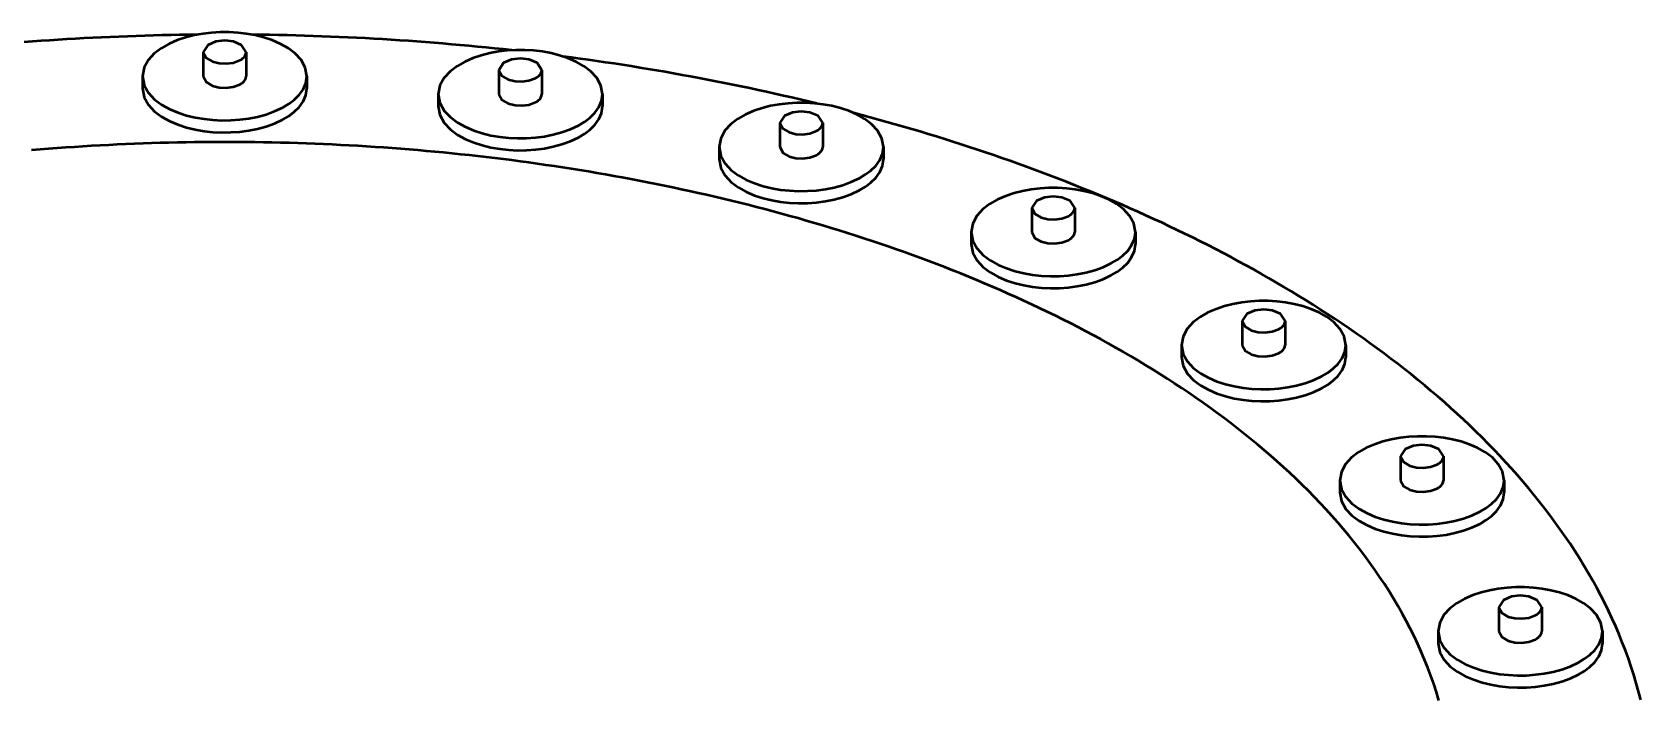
# Model space of a CAD drawing. Header units: millimetres. Extents: x 0 to 841, y 0 to 594.
# Drawn here: x 105.42 to 143.7, y 326.13 to 341.98 of the extents above; entities that cross this region are included whole.
import ezdxf

# ---------------------------------------------------------------- set-up
doc = ezdxf.new("R2010")
doc.units = ezdxf.units.MM
doc.layers.add('VIS', color=7, linetype='CONTINUOUS', lineweight=50)

msp = doc.modelspace()

# ---------------------------------------------------------------- linework, layer by layer
at = {"layer": 'VIS'}
for points in [[(109.337, 341.923), (109.131, 341.92), (108.925, 341.917), (108.719, 341.913), (108.513, 341.909), (108.307, 341.903), (108.101, 341.897), (107.895, 341.891), (107.688, 341.884), (107.482, 341.876), (107.276, 341.867), (107.07, 341.858), (106.865, 341.848), (106.659, 341.838), (106.453, 341.826), (106.247, 341.814), (106.041, 341.802), (105.835, 341.789), (105.63, 341.775), (105.424, 341.76), (105.218, 341.745)], [(111.955, 340.935), (111.917, 341.14), (111.816, 341.324), (111.674, 341.477), (111.507, 341.604), (111.324, 341.707), (111.132, 341.791), (110.933, 341.857), (110.729, 341.909), (110.523, 341.946), (110.314, 341.971), (110.105, 341.983), (109.895, 341.983), (109.686, 341.971), (109.477, 341.946), (109.271, 341.909), (109.067, 341.857), (108.868, 341.791), (108.676, 341.707), (108.493, 341.604), (108.326, 341.477), (108.184, 341.324), (108.083, 341.14), (108.045, 340.935)], [(116.834, 341.553), (116.629, 341.576), (116.424, 341.597), (116.219, 341.618), (116.014, 341.638), (115.809, 341.658), (115.603, 341.676), (115.398, 341.694), (115.193, 341.712), (114.987, 341.729), (114.782, 341.745), (114.576, 341.76), (114.37, 341.775), (114.165, 341.789), (113.959, 341.802), (113.753, 341.814), (113.547, 341.826), (113.341, 341.838), (113.135, 341.848), (112.93, 341.858), (112.724, 341.867), (112.518, 341.876), (112.312, 341.884), (112.105, 341.891), (111.899, 341.897), (111.693, 341.903), (111.487, 341.909), (111.281, 341.913), (111.075, 341.917), (110.869, 341.92), (110.663, 341.923)], [(110.51, 341.509), (110.401, 341.678), (110.208, 341.759), (110, 341.783), (109.792, 341.759), (109.599, 341.678), (109.49, 341.509)], [(109.49, 341.509), (109.565, 341.365), (109.71, 341.283), (109.872, 341.244), (110.039, 341.236), (110.204, 341.258), (110.361, 341.315)], [(109.49, 341.509), (109.49, 340.935)], [(110.361, 341.315), (110.397, 341.337), (110.431, 341.363), (110.462, 341.393), (110.487, 341.427), (110.504, 341.467), (110.51, 341.509)], [(110.51, 341.509), (110.51, 340.935)], [(118.991, 340.509), (118.953, 340.715), (118.852, 340.898), (118.71, 341.052), (118.543, 341.178), (118.36, 341.282), (118.168, 341.365), (117.969, 341.432), (117.765, 341.483), (117.559, 341.521), (117.351, 341.545), (117.141, 341.557), (116.931, 341.557), (116.722, 341.545), (116.513, 341.521), (116.307, 341.483), (116.103, 341.432), (115.904, 341.365), (115.712, 341.282), (115.529, 341.178), (115.362, 341.052), (115.22, 340.898), (115.119, 340.715), (115.081, 340.509)], [(117.546, 341.083), (117.437, 341.252), (117.244, 341.333), (117.036, 341.357), (116.828, 341.333), (116.635, 341.252), (116.526, 341.083)], [(116.526, 341.083), (116.602, 340.94), (116.746, 340.858), (116.908, 340.818), (117.075, 340.81), (117.24, 340.832), (117.397, 340.889)], [(116.526, 341.083), (116.526, 340.509)], [(117.397, 340.889), (117.433, 340.911), (117.468, 340.937), (117.498, 340.967), (117.523, 341.002), (117.54, 341.041), (117.546, 341.083)], [(117.546, 341.083), (117.546, 340.509)], [(124.092, 340.284), (123.893, 340.332), (123.694, 340.38), (123.494, 340.427), (123.294, 340.473), (123.094, 340.518), (122.894, 340.562), (122.694, 340.606), (122.494, 340.649), (122.293, 340.691), (122.092, 340.732), (121.891, 340.773), (121.69, 340.813), (121.489, 340.852), (121.288, 340.891), (121.086, 340.928), (120.885, 340.965), (120.683, 341.002), (120.481, 341.037), (120.279, 341.072), (120.077, 341.106), (119.875, 341.139), (119.672, 341.172), (119.47, 341.204), (119.267, 341.235), (119.064, 341.265), (118.862, 341.295), (118.659, 341.324), (118.456, 341.352), (118.252, 341.38), (118.049, 341.407)], [(108.045, 340.935), (108.084, 340.726), (108.188, 340.541), (108.334, 340.386), (108.506, 340.258), (108.692, 340.155), (108.889, 340.071), (109.092, 340.006), (109.299, 339.955), (109.51, 339.919), (109.722, 339.896), (109.935, 339.886), (110.149, 339.888), (110.362, 339.903), (110.573, 339.932), (110.783, 339.973), (110.988, 340.029), (111.189, 340.102), (111.382, 340.193)], [(108.045, 340.935), (108.045, 340.648)], [(109.49, 340.935), (109.565, 340.792), (109.71, 340.71), (109.872, 340.67), (110.039, 340.662), (110.204, 340.684), (110.361, 340.741)], [(110.361, 340.741), (110.397, 340.763), (110.431, 340.789), (110.462, 340.819), (110.487, 340.854), (110.504, 340.893), (110.51, 340.935)], [(111.382, 340.193), (111.523, 340.277), (111.654, 340.375), (111.771, 340.49), (111.867, 340.623), (111.932, 340.773), (111.955, 340.935)], [(111.955, 340.935), (111.955, 340.648)], [(108.045, 340.648), (108.084, 340.439), (108.188, 340.254), (108.334, 340.099), (108.506, 339.971), (108.692, 339.868), (108.889, 339.785), (109.092, 339.719), (109.299, 339.668), (109.51, 339.632), (109.722, 339.609), (109.935, 339.599), (110.149, 339.602), (110.362, 339.617), (110.573, 339.645), (110.783, 339.686), (110.988, 339.743), (111.189, 339.815), (111.382, 339.906)], [(111.382, 339.906), (111.523, 339.99), (111.654, 340.089), (111.771, 340.204), (111.867, 340.336), (111.932, 340.486), (111.955, 340.648)], [(115.081, 340.509), (115.12, 340.301), (115.224, 340.115), (115.37, 339.96), (115.542, 339.833), (115.728, 339.729), (115.925, 339.646), (116.128, 339.58), (116.335, 339.53), (116.546, 339.493), (116.758, 339.47), (116.971, 339.46), (117.185, 339.463), (117.398, 339.478), (117.609, 339.506), (117.819, 339.548), (118.025, 339.604), (118.225, 339.676), (118.419, 339.767)], [(115.081, 340.509), (115.081, 340.223)], [(116.526, 340.509), (116.602, 340.366), (116.746, 340.284), (116.908, 340.244), (117.075, 340.236), (117.24, 340.258), (117.397, 340.316)], [(117.397, 340.316), (117.433, 340.338), (117.468, 340.363), (117.498, 340.393), (117.523, 340.428), (117.54, 340.467), (117.546, 340.509)], [(118.419, 339.767), (118.559, 339.851), (118.69, 339.95), (118.807, 340.065), (118.903, 340.197), (118.968, 340.348), (118.991, 340.509)], [(118.991, 340.509), (118.991, 340.223)], [(125.674, 339.254), (125.637, 339.459), (125.536, 339.642), (125.393, 339.796), (125.226, 339.923), (125.044, 340.026), (124.851, 340.11), (124.652, 340.176), (124.449, 340.228), (124.242, 340.265), (124.034, 340.29), (123.824, 340.302), (123.614, 340.302), (123.405, 340.29), (123.197, 340.265), (122.99, 340.228), (122.787, 340.176), (122.588, 340.11), (122.395, 340.026), (122.213, 339.923), (122.046, 339.796), (121.903, 339.642), (121.802, 339.459), (121.764, 339.254)], [(115.081, 340.223), (115.12, 340.014), (115.224, 339.828), (115.37, 339.673), (115.542, 339.546), (115.728, 339.442), (115.925, 339.359), (116.128, 339.293), (116.335, 339.243), (116.546, 339.206), (116.758, 339.184), (116.971, 339.173), (117.185, 339.176), (117.398, 339.191), (117.609, 339.219), (117.819, 339.261), (118.025, 339.317), (118.225, 339.389), (118.419, 339.48)], [(118.419, 339.48), (118.559, 339.564), (118.69, 339.663), (118.807, 339.778), (118.903, 339.911), (118.968, 340.061), (118.991, 340.223)], [(124.229, 339.827), (124.12, 339.997), (123.927, 340.077), (123.719, 340.101), (123.511, 340.077), (123.319, 339.997), (123.209, 339.827)], [(143.696, 326.106), (143.644, 326.305), (143.589, 326.502), (143.529, 326.698), (143.466, 326.893), (143.399, 327.087), (143.329, 327.28), (143.255, 327.471), (143.178, 327.661), (143.098, 327.849), (143.014, 328.036), (142.927, 328.222), (142.836, 328.406), (142.743, 328.589), (142.647, 328.77), (142.548, 328.949), (142.446, 329.127), (142.341, 329.303), (142.234, 329.478), (142.124, 329.651), (142.012, 329.822), (141.897, 329.992), (141.779, 330.16), (141.66, 330.327), (141.538, 330.492), (141.414, 330.655), (141.288, 330.816), (141.159, 330.976), (141.029, 331.134), (140.897, 331.291), (140.762, 331.446), (140.626, 331.599), (140.488, 331.751), (140.349, 331.901), (140.208, 332.05), (140.065, 332.197), (139.92, 332.342), (139.774, 332.486), (139.626, 332.628), (139.477, 332.769), (139.327, 332.908), (139.175, 333.045), (139.021, 333.182), (138.867, 333.316), (138.711, 333.449), (138.554, 333.581), (138.396, 333.711), (138.236, 333.84), (138.076, 333.968), (137.914, 334.094), (137.751, 334.218), (137.587, 334.341), (137.422, 334.463), (137.256, 334.584), (137.09, 334.703), (136.922, 334.821), (136.753, 334.937), (136.583, 335.052), (136.413, 335.166), (136.242, 335.279), (136.07, 335.39), (135.897, 335.5), (135.723, 335.609), (135.548, 335.716), (135.373, 335.823), (135.197, 335.928), (135.02, 336.032), (134.843, 336.134), (134.665, 336.236), (134.486, 336.336), (134.307, 336.436), (134.127, 336.534), (133.946, 336.631), (133.765, 336.726), (133.583, 336.821), (133.401, 336.915), (133.218, 337.007), (133.034, 337.099), (132.85, 337.189), (132.666, 337.278), (132.481, 337.366), (132.295, 337.454), (132.109, 337.54), (131.922, 337.625), (131.735, 337.709), (131.548, 337.792), (131.36, 337.874), (131.172, 337.955), (130.983, 338.035), (130.794, 338.114), (130.604, 338.192), (130.414, 338.269), (130.224, 338.345), (130.033, 338.421), (129.842, 338.495), (129.651, 338.568), (129.459, 338.641), (129.267, 338.712), (129.075, 338.783), (128.882, 338.852), (128.689, 338.921), (128.495, 338.989), (128.301, 339.056), (128.107, 339.122), (127.913, 339.187), (127.718, 339.251), (127.523, 339.315), (127.328, 339.377), (127.133, 339.439), (126.937, 339.5), (126.741, 339.56), (126.545, 339.619), (126.348, 339.677), (126.151, 339.735), (125.954, 339.791), (125.757, 339.847), (125.56, 339.902), (125.362, 339.957), (125.164, 340.01), (124.966, 340.062)], [(123.209, 339.827), (123.285, 339.684), (123.429, 339.602), (123.591, 339.562), (123.758, 339.554), (123.924, 339.577), (124.08, 339.634)], [(123.209, 339.827), (123.209, 339.254)], [(124.08, 339.634), (124.117, 339.656), (124.151, 339.682), (124.181, 339.711), (124.206, 339.746), (124.223, 339.785), (124.229, 339.827)], [(124.229, 339.827), (124.229, 339.254)], [(138.89, 326.093), (138.831, 326.288), (138.767, 326.483), (138.7, 326.676), (138.628, 326.867), (138.552, 327.057), (138.472, 327.246), (138.389, 327.432), (138.301, 327.617), (138.211, 327.801), (138.116, 327.982), (138.018, 328.162), (137.917, 328.34), (137.813, 328.516), (137.706, 328.69), (137.596, 328.862), (137.482, 329.032), (137.366, 329.201), (137.248, 329.367), (137.126, 329.532), (137.002, 329.695), (136.876, 329.855), (136.747, 330.014), (136.616, 330.171), (136.483, 330.326), (136.347, 330.48), (136.21, 330.631), (136.07, 330.781), (135.929, 330.928), (135.785, 331.074), (135.64, 331.218), (135.493, 331.36), (135.344, 331.501), (135.194, 331.639), (135.042, 331.776), (134.889, 331.911), (134.734, 332.045), (134.577, 332.177), (134.419, 332.307), (134.26, 332.435), (134.099, 332.562), (133.938, 332.687), (133.775, 332.811), (133.61, 332.932), (133.445, 333.053), (133.279, 333.172), (133.111, 333.289), (132.942, 333.404), (132.773, 333.519), (132.602, 333.631), (132.43, 333.743), (132.258, 333.852), (132.084, 333.961), (131.91, 334.068), (131.735, 334.173), (131.559, 334.277), (131.382, 334.38), (131.204, 334.481), (131.026, 334.581), (130.846, 334.68), (130.666, 334.777), (130.486, 334.873), (130.305, 334.968), (130.123, 335.062), (129.94, 335.154), (129.757, 335.245), (129.573, 335.334), (129.389, 335.423), (129.204, 335.51), (129.018, 335.596), (128.832, 335.681), (128.645, 335.765), (128.458, 335.847), (128.271, 335.928), (128.082, 336.009), (127.894, 336.088), (127.705, 336.165), (127.515, 336.242), (127.325, 336.318), (127.135, 336.393), (126.944, 336.466), (126.752, 336.538), (126.561, 336.61), (126.369, 336.68), (126.176, 336.749), (125.983, 336.817), (125.79, 336.885), (125.597, 336.951), (125.403, 337.016), (125.208, 337.08), (125.014, 337.143), (124.819, 337.205), (124.624, 337.266), (124.428, 337.326), (124.232, 337.385), (124.036, 337.443), (123.84, 337.5), (123.643, 337.557), (123.446, 337.612), (123.249, 337.666), (123.052, 337.72), (122.854, 337.772), (122.656, 337.824), (122.458, 337.874), (122.259, 337.924), (122.061, 337.973), (121.862, 338.021), (121.663, 338.068), (121.464, 338.114), (121.264, 338.159), (121.064, 338.203), (120.865, 338.246), (120.664, 338.289), (120.464, 338.331), (120.264, 338.371), (120.063, 338.411), (119.862, 338.45), (119.661, 338.489), (119.46, 338.526), (119.259, 338.562), (119.058, 338.598), (118.856, 338.633), (118.654, 338.667), (118.453, 338.7), (118.251, 338.732), (118.049, 338.764), (117.846, 338.795), (117.644, 338.824), (117.442, 338.853), (117.239, 338.882), (117.036, 338.909), (116.833, 338.936), (116.631, 338.961), (116.428, 338.986), (116.224, 339.011), (116.021, 339.034), (115.818, 339.056), (115.615, 339.078), (115.411, 339.099), (115.208, 339.119), (115.004, 339.139), (114.8, 339.157), (114.597, 339.175), (114.393, 339.192), (114.189, 339.208), (113.985, 339.224), (113.781, 339.239), (113.577, 339.252), (113.373, 339.266), (113.169, 339.278), (112.964, 339.289), (112.76, 339.3), (112.556, 339.31), (112.351, 339.32), (112.147, 339.328), (111.943, 339.336), (111.738, 339.343), (111.534, 339.349), (111.329, 339.354), (111.125, 339.359), (110.92, 339.363), (110.716, 339.366), (110.511, 339.368), (110.307, 339.37), (110.102, 339.37), (109.898, 339.37), (109.693, 339.37), (109.489, 339.368), (109.284, 339.366), (109.08, 339.363), (108.875, 339.359), (108.671, 339.354), (108.466, 339.349), (108.262, 339.343), (108.057, 339.336), (107.853, 339.328), (107.649, 339.32), (107.444, 339.31), (107.24, 339.3), (107.036, 339.289), (106.831, 339.278), (106.627, 339.266), (106.423, 339.252), (106.219, 339.239), (106.015, 339.224), (105.811, 339.208), (105.607, 339.192), (105.403, 339.175)], [(138.89, 326.093), (138.831, 326.288), (138.767, 326.483), (138.7, 326.676), (138.628, 326.867), (138.552, 327.057), (138.472, 327.246), (138.389, 327.432), (138.301, 327.617), (138.211, 327.801), (138.116, 327.982), (138.018, 328.162), (137.917, 328.34), (137.813, 328.516), (137.706, 328.69), (137.596, 328.862), (137.482, 329.032), (137.366, 329.201), (137.248, 329.367), (137.126, 329.532), (137.002, 329.695), (136.876, 329.855), (136.747, 330.014), (136.616, 330.171), (136.483, 330.326), (136.347, 330.48), (136.21, 330.631), (136.07, 330.781), (135.929, 330.928), (135.785, 331.074), (135.64, 331.218), (135.493, 331.36), (135.344, 331.501), (135.194, 331.639), (135.042, 331.776), (134.889, 331.911), (134.734, 332.045), (134.577, 332.177), (134.419, 332.307), (134.26, 332.435), (134.099, 332.562), (133.938, 332.687), (133.775, 332.811), (133.61, 332.932), (133.445, 333.053), (133.279, 333.172), (133.111, 333.289), (132.942, 333.404), (132.773, 333.519), (132.602, 333.631), (132.43, 333.743), (132.258, 333.852), (132.084, 333.961), (131.91, 334.068), (131.735, 334.173), (131.559, 334.277), (131.382, 334.38), (131.204, 334.481), (131.026, 334.581), (130.846, 334.68), (130.666, 334.777), (130.486, 334.873), (130.305, 334.968), (130.123, 335.062), (129.94, 335.154), (129.757, 335.245), (129.573, 335.334), (129.389, 335.423), (129.204, 335.51), (129.018, 335.596), (128.832, 335.681), (128.645, 335.765), (128.458, 335.847), (128.271, 335.928), (128.082, 336.009), (127.894, 336.088), (127.705, 336.165), (127.515, 336.242), (127.325, 336.318), (127.135, 336.393), (126.944, 336.466), (126.752, 336.538), (126.561, 336.61), (126.369, 336.68), (126.176, 336.749), (125.983, 336.817), (125.79, 336.885), (125.597, 336.951), (125.403, 337.016), (125.208, 337.08), (125.014, 337.143), (124.819, 337.205), (124.624, 337.266), (124.428, 337.326), (124.232, 337.385), (124.036, 337.443), (123.84, 337.5), (123.643, 337.557), (123.446, 337.612), (123.249, 337.666), (123.052, 337.72), (122.854, 337.772), (122.656, 337.824), (122.458, 337.874), (122.259, 337.924), (122.061, 337.973), (121.862, 338.021), (121.663, 338.068), (121.464, 338.114), (121.264, 338.159), (121.064, 338.203), (120.865, 338.246), (120.664, 338.289), (120.464, 338.331), (120.264, 338.371), (120.063, 338.411), (119.862, 338.45), (119.661, 338.489), (119.46, 338.526), (119.259, 338.562), (119.058, 338.598), (118.856, 338.633), (118.654, 338.667), (118.453, 338.7), (118.251, 338.732), (118.049, 338.764), (117.846, 338.795), (117.644, 338.824), (117.442, 338.853), (117.239, 338.882), (117.036, 338.909), (116.833, 338.936), (116.631, 338.961), (116.428, 338.986), (116.224, 339.011), (116.021, 339.034), (115.818, 339.056), (115.615, 339.078), (115.411, 339.099), (115.208, 339.119), (115.004, 339.139), (114.8, 339.157), (114.597, 339.175), (114.393, 339.192), (114.189, 339.208), (113.985, 339.224), (113.781, 339.239), (113.577, 339.252), (113.373, 339.266), (113.169, 339.278), (112.964, 339.289), (112.76, 339.3), (112.556, 339.31), (112.351, 339.32), (112.147, 339.328), (111.943, 339.336), (111.738, 339.343), (111.534, 339.349), (111.329, 339.354), (111.125, 339.359), (110.92, 339.363), (110.716, 339.366), (110.511, 339.368), (110.307, 339.37), (110.102, 339.37), (109.898, 339.37), (109.693, 339.37), (109.489, 339.368), (109.284, 339.366), (109.08, 339.363), (108.875, 339.359), (108.671, 339.354), (108.466, 339.349), (108.262, 339.343), (108.057, 339.336), (107.853, 339.328), (107.649, 339.32), (107.444, 339.31), (107.24, 339.3), (107.036, 339.289), (106.831, 339.278), (106.627, 339.266), (106.423, 339.252), (106.219, 339.239), (106.015, 339.224), (105.811, 339.208), (105.607, 339.192), (105.403, 339.175)], [(121.764, 339.254), (121.803, 339.045), (121.908, 338.859), (122.054, 338.704), (122.225, 338.577), (122.412, 338.474), (122.608, 338.39), (122.811, 338.324), (123.019, 338.274), (123.229, 338.238), (123.441, 338.215), (123.655, 338.205), (123.868, 338.207), (124.081, 338.222), (124.293, 338.25), (124.502, 338.292), (124.708, 338.348), (124.909, 338.421), (125.102, 338.512)], [(121.764, 339.254), (121.764, 338.967)], [(123.209, 339.254), (123.285, 339.11), (123.429, 339.029), (123.591, 338.989), (123.758, 338.981), (123.924, 339.003), (124.08, 339.06)], [(124.08, 339.06), (124.117, 339.082), (124.151, 339.108), (124.181, 339.138), (124.206, 339.172), (124.223, 339.212), (124.229, 339.254)], [(125.102, 338.512), (125.242, 338.596), (125.373, 338.694), (125.49, 338.809), (125.586, 338.942), (125.651, 339.092), (125.674, 339.254)], [(125.674, 339.254), (125.674, 338.967)], [(121.764, 338.967), (121.803, 338.758), (121.908, 338.573), (122.054, 338.417), (122.225, 338.29), (122.412, 338.187), (122.608, 338.103), (122.811, 338.037), (123.019, 337.987), (123.229, 337.951), (123.441, 337.928), (123.655, 337.918), (123.868, 337.92), (124.081, 337.935), (124.293, 337.963), (124.502, 338.005), (124.708, 338.061), (124.909, 338.134), (125.102, 338.225)], [(125.102, 338.225), (125.242, 338.309), (125.373, 338.407), (125.49, 338.522), (125.586, 338.655), (125.651, 338.805), (125.674, 338.967)], [(131.67, 337.231), (131.632, 337.437), (131.531, 337.62), (131.389, 337.774), (131.221, 337.9), (131.039, 338.003), (130.846, 338.087), (130.648, 338.154), (130.444, 338.205), (130.238, 338.243), (130.029, 338.267), (129.82, 338.279), (129.61, 338.279), (129.4, 338.267), (129.192, 338.243), (128.985, 338.205), (128.782, 338.154), (128.583, 338.087), (128.391, 338.003), (128.208, 337.9), (128.041, 337.774), (127.899, 337.62), (127.798, 337.437), (127.76, 337.231)], [(130.225, 337.805), (130.115, 337.974), (129.923, 338.055), (129.715, 338.079), (129.507, 338.055), (129.314, 337.974), (129.205, 337.805)], [(129.205, 337.805), (129.28, 337.662), (129.425, 337.58), (129.587, 337.54), (129.754, 337.532), (129.919, 337.554), (130.075, 337.611)], [(129.205, 337.805), (129.205, 337.231)], [(130.075, 337.611), (130.112, 337.633), (130.146, 337.659), (130.177, 337.689), (130.202, 337.724), (130.219, 337.763), (130.225, 337.805)], [(130.225, 337.805), (130.225, 337.231)], [(127.76, 337.231), (127.799, 337.023), (127.903, 336.837), (128.049, 336.682), (128.22, 336.555), (128.407, 336.451), (128.603, 336.368), (128.806, 336.302), (129.014, 336.251), (129.224, 336.215), (129.437, 336.192), (129.65, 336.182), (129.863, 336.185), (130.076, 336.2), (130.288, 336.228), (130.497, 336.269), (130.703, 336.326), (130.904, 336.398), (131.097, 336.489)], [(127.76, 337.231), (127.76, 336.944)], [(129.205, 337.231), (129.28, 337.088), (129.425, 337.006), (129.587, 336.966), (129.754, 336.958), (129.919, 336.98), (130.075, 337.038)], [(130.075, 337.038), (130.112, 337.06), (130.146, 337.085), (130.177, 337.115), (130.202, 337.15), (130.219, 337.189), (130.225, 337.231)], [(131.097, 336.489), (131.238, 336.573), (131.369, 336.672), (131.486, 336.787), (131.581, 336.919), (131.646, 337.069), (131.67, 337.231)], [(131.67, 337.231), (131.67, 336.944)], [(127.76, 336.944), (127.799, 336.736), (127.903, 336.55), (128.049, 336.395), (128.22, 336.268), (128.407, 336.164), (128.603, 336.081), (128.806, 336.015), (129.014, 335.965), (129.224, 335.928), (129.437, 335.905), (129.65, 335.895), (129.863, 335.898), (130.076, 335.913), (130.288, 335.941), (130.497, 335.983), (130.703, 336.039), (130.904, 336.111), (131.097, 336.202)], [(131.097, 336.202), (131.238, 336.286), (131.369, 336.385), (131.486, 336.5), (131.581, 336.633), (131.646, 336.783), (131.67, 336.944)], [(136.677, 334.543), (136.639, 334.748), (136.538, 334.932), (136.395, 335.085), (136.228, 335.212), (136.046, 335.315), (135.853, 335.399), (135.654, 335.466), (135.451, 335.517), (135.244, 335.555), (135.036, 335.579), (134.826, 335.591), (134.617, 335.591), (134.407, 335.579), (134.199, 335.555), (133.992, 335.517), (133.789, 335.466), (133.59, 335.399), (133.397, 335.315), (133.215, 335.212), (133.048, 335.085), (132.905, 334.932), (132.804, 334.748), (132.767, 334.543)], [(135.232, 335.117), (135.122, 335.286), (134.93, 335.367), (134.722, 335.391), (134.513, 335.367), (134.321, 335.286), (134.212, 335.117)], [(134.212, 335.117), (134.287, 334.973), (134.432, 334.892), (134.594, 334.852), (134.76, 334.844), (134.926, 334.866), (135.082, 334.923)], [(134.212, 335.117), (134.212, 334.543)], [(135.082, 334.923), (135.119, 334.945), (135.153, 334.971), (135.183, 335.001), (135.208, 335.035), (135.225, 335.075), (135.232, 335.117)], [(135.232, 335.117), (135.232, 334.543)], [(132.767, 334.543), (132.806, 334.334), (132.91, 334.149), (133.056, 333.994), (133.227, 333.866), (133.414, 333.763), (133.61, 333.68), (133.813, 333.614), (134.021, 333.563), (134.231, 333.527), (134.443, 333.504), (134.657, 333.494), (134.87, 333.497), (135.083, 333.512), (135.295, 333.54), (135.504, 333.581), (135.71, 333.638), (135.911, 333.71), (136.104, 333.801)], [(132.767, 334.543), (132.767, 334.256)], [(134.212, 334.543), (134.287, 334.4), (134.432, 334.318), (134.594, 334.278), (134.76, 334.27), (134.926, 334.292), (135.082, 334.35)], [(135.082, 334.35), (135.119, 334.371), (135.153, 334.397), (135.183, 334.427), (135.208, 334.462), (135.225, 334.501), (135.232, 334.543)], [(136.104, 333.801), (136.245, 333.885), (136.376, 333.984), (136.492, 334.098), (136.588, 334.231), (136.653, 334.381), (136.677, 334.543)], [(136.677, 334.543), (136.677, 334.256)], [(132.767, 334.256), (132.806, 334.048), (132.91, 333.862), (133.056, 333.707), (133.227, 333.58), (133.414, 333.476), (133.61, 333.393), (133.813, 333.327), (134.021, 333.276), (134.231, 333.24), (134.443, 333.217), (134.657, 333.207), (134.87, 333.21), (135.083, 333.225), (135.295, 333.253), (135.504, 333.294), (135.71, 333.351), (135.911, 333.423), (136.104, 333.514)], [(136.104, 333.514), (136.245, 333.598), (136.376, 333.697), (136.492, 333.812), (136.588, 333.944), (136.653, 334.095), (136.677, 334.256)], [(140.444, 331.324), (140.406, 331.53), (140.305, 331.713), (140.163, 331.867), (139.995, 331.993), (139.813, 332.096), (139.62, 332.18), (139.421, 332.247), (139.218, 332.298), (139.011, 332.336), (138.803, 332.36), (138.594, 332.372), (138.384, 332.372), (138.174, 332.36), (137.966, 332.336), (137.759, 332.298), (137.556, 332.247), (137.357, 332.18), (137.164, 332.096), (136.982, 331.993), (136.815, 331.867), (136.672, 331.713), (136.571, 331.53), (136.534, 331.324)], [(138.999, 331.898), (138.889, 332.067), (138.697, 332.148), (138.489, 332.172), (138.281, 332.148), (138.088, 332.067), (137.979, 331.898)], [(137.979, 331.898), (138.054, 331.755), (138.199, 331.673), (138.361, 331.633), (138.527, 331.625), (138.693, 331.647), (138.849, 331.704)], [(137.979, 331.898), (137.979, 331.324)], [(138.849, 331.704), (138.886, 331.726), (138.92, 331.752), (138.951, 331.782), (138.976, 331.817), (138.993, 331.856), (138.999, 331.898)], [(138.999, 331.898), (138.999, 331.324)], [(136.534, 331.324), (136.573, 331.116), (136.677, 330.93), (136.823, 330.775), (136.994, 330.648), (137.181, 330.544), (137.377, 330.461), (137.58, 330.395), (137.788, 330.344), (137.998, 330.308), (138.21, 330.285), (138.424, 330.275), (138.637, 330.278), (138.85, 330.293), (139.062, 330.321), (139.271, 330.362), (139.477, 330.419), (139.678, 330.491), (139.871, 330.582)], [(136.534, 331.324), (136.534, 331.037)], [(137.979, 331.324), (138.054, 331.181), (138.199, 331.099), (138.361, 331.059), (138.527, 331.051), (138.693, 331.073), (138.849, 331.131)], [(138.849, 331.131), (138.886, 331.153), (138.92, 331.178), (138.951, 331.208), (138.976, 331.243), (138.993, 331.282), (138.999, 331.324)], [(139.871, 330.582), (140.012, 330.666), (140.143, 330.765), (140.26, 330.88), (140.355, 331.012), (140.42, 331.163), (140.444, 331.324)], [(140.444, 331.324), (140.444, 331.037)], [(136.534, 331.037), (136.573, 330.829), (136.677, 330.643), (136.823, 330.488), (136.994, 330.361), (137.181, 330.257), (137.377, 330.174), (137.58, 330.108), (137.788, 330.058), (137.998, 330.021), (138.21, 329.998), (138.424, 329.988), (138.637, 329.991), (138.85, 330.006), (139.062, 330.034), (139.271, 330.076), (139.477, 330.132), (139.678, 330.204), (139.871, 330.295)], [(139.871, 330.295), (140.012, 330.379), (140.143, 330.478), (140.26, 330.593), (140.355, 330.726), (140.42, 330.876), (140.444, 331.037)], [(142.782, 327.736), (142.744, 327.941), (142.643, 328.125), (142.501, 328.278), (142.334, 328.405), (142.151, 328.508), (141.959, 328.592), (141.76, 328.659), (141.557, 328.71), (141.35, 328.747), (141.142, 328.772), (140.932, 328.784), (140.722, 328.784), (140.513, 328.772), (140.304, 328.747), (140.098, 328.71), (139.894, 328.659), (139.695, 328.592), (139.503, 328.508), (139.321, 328.405), (139.153, 328.278), (139.011, 328.125), (138.91, 327.941), (138.872, 327.736)], [(141.337, 328.31), (141.228, 328.479), (141.035, 328.56), (140.827, 328.584), (140.619, 328.56), (140.427, 328.479), (140.317, 328.31)], [(140.317, 328.31), (140.393, 328.166), (140.537, 328.084), (140.699, 328.045), (140.866, 328.037), (141.031, 328.059), (141.188, 328.116)], [(140.317, 328.31), (140.317, 327.736)], [(141.188, 328.116), (141.225, 328.138), (141.259, 328.164), (141.289, 328.194), (141.314, 328.228), (141.331, 328.268), (141.337, 328.31)], [(141.337, 328.31), (141.337, 327.736)], [(138.872, 327.736), (138.911, 327.527), (139.015, 327.342), (139.162, 327.187), (139.333, 327.059), (139.519, 326.956), (139.716, 326.873), (139.919, 326.807), (140.126, 326.756), (140.337, 326.72), (140.549, 326.697), (140.762, 326.687), (140.976, 326.689), (141.189, 326.705), (141.4, 326.733), (141.61, 326.774), (141.816, 326.83), (142.016, 326.903), (142.21, 326.994)], [(138.872, 327.736), (138.872, 327.449)], [(140.317, 327.736), (140.393, 327.593), (140.537, 327.511), (140.699, 327.471), (140.866, 327.463), (141.031, 327.485), (141.188, 327.542)], [(141.188, 327.542), (141.225, 327.564), (141.259, 327.59), (141.289, 327.62), (141.314, 327.655), (141.331, 327.694), (141.337, 327.736)], [(142.21, 326.994), (142.35, 327.078), (142.481, 327.177), (142.598, 327.291), (142.694, 327.424), (142.759, 327.574), (142.782, 327.736)], [(142.782, 327.736), (142.782, 327.449)], [(138.872, 327.449), (138.911, 327.24), (139.015, 327.055), (139.162, 326.9), (139.333, 326.773), (139.519, 326.669), (139.716, 326.586), (139.919, 326.52), (140.126, 326.469), (140.337, 326.433), (140.549, 326.41), (140.762, 326.4), (140.976, 326.403), (141.189, 326.418), (141.4, 326.446), (141.61, 326.487), (141.816, 326.544), (142.016, 326.616), (142.21, 326.707)], [(142.21, 326.707), (142.35, 326.791), (142.481, 326.89), (142.598, 327.005), (142.694, 327.137), (142.759, 327.287), (142.782, 327.449)]]:
    msp.add_lwpolyline(points, dxfattribs=at)

doc.saveas('drawing.dxf')
